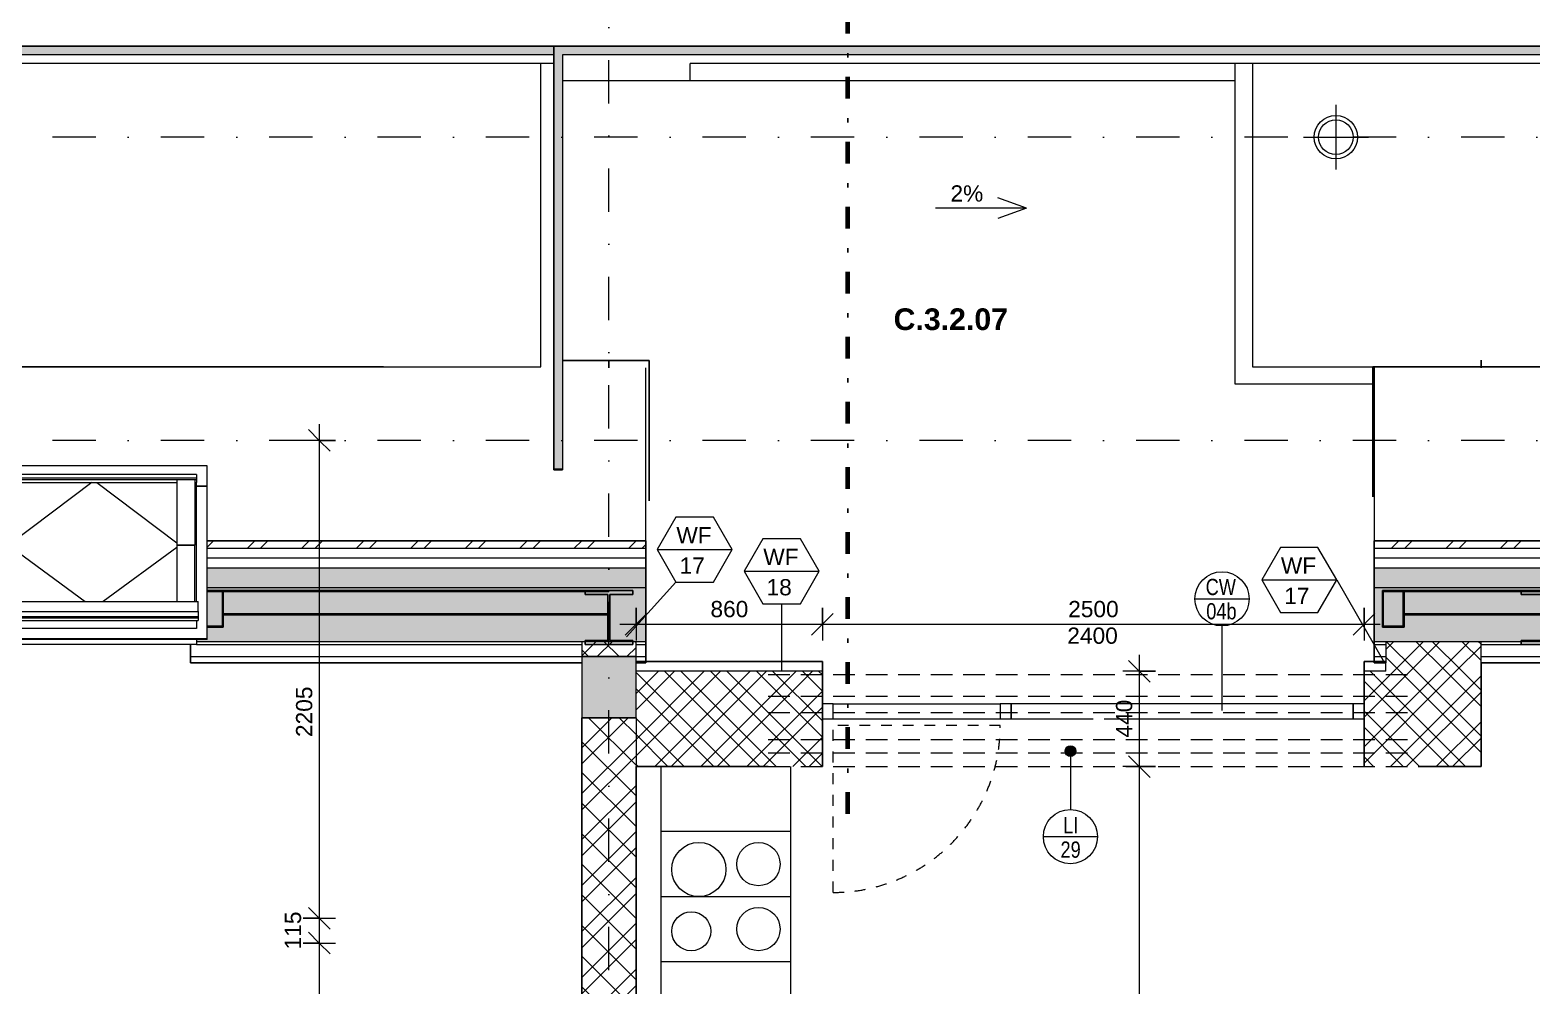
# Model space of a CAD drawing. Header units: millimetres. Extents: x -47276 to -6007, y -7799 to 11180.
# Drawn here: x -39507 to -32575, y 3730 to 8143 of the extents above; entities that cross this region are included whole.
import ezdxf

# ---------------------------------------------------------------- set-up
doc = ezdxf.new("R2010")
doc.units = ezdxf.units.MM
for name, pattern in [('HA_Dash_2mm-S1mm', [100, 50, -50]), ('HA_Dash_3mm-S1mm', [150, 100, -50]), ('HA_DashDot_10mm-S3mm', [500, 200, -150, 0, -150]), ('HA_DashDot_4mm-S1mm', [200, 100, -50, 0, -50]), ('HA_DashDot_6mm-S2mm', [300, 100, -100, 0, -100])]:
    doc.linetypes.add(name, pattern=pattern)
for name, color, linetype, lineweight in [('A-____-____-DIMS', 9, 'Continuous', 5), ('A-____-____-DIMS-50', 9, 'Continuous', 5), ('A-AREA-____-IDEN', 9, 'Continuous', 9), ('A-AREA-____-OTLN', 9, 'Continuous', 25), ('A-DETL-____-THIN', 9, 'Continuous', 9), ('A-DETL-GENF-OTLN', 9, 'Continuous', 9), ('A-DOOR-____-OTLN', 9, 'Continuous', 9), ('A-FLOR-____-MCUT', 9, 'Continuous', 25), ('A-FLOR-____-OTLN', 9, 'Continuous', 9), ('A-FLOR-HRAL-OTLN', 9, 'Continuous', 9), ('A-GENM-____-HDLN', 9, 'HA_Dash_3mm-S1mm', 9), ('A-GENM-____-IDEN', 9, 'Continuous', 9), ('A-GENM-____-OTLN', 9, 'Continuous', 9), ('A-GLAZ-____-OTLN', 9, 'Continuous', 5), ('A-GLAZ-CURT-MCUT', 9, 'Continuous', 5), ('A-GLAZ-CURT-OTLN', 9, 'Continuous', 5), ('A-GLAZ-CWMG-MCUT', 9, 'Continuous', 5), ('A-GLAZ-CWMG-OTLN', 9, 'Continuous', 5), ('A-ROOF-____-MCUT', 9, 'Continuous', 25), ('A-ROOF-____-OTLN', 9, 'Continuous', 9), ('A-ROOF-____-PATT', 9, 'Continuous', 25), ('A-WALL-____-IDEN', 9, 'Continuous', 9), ('A-WALL-____-MCUT', 9, 'Continuous', 9), ('A-WALL-____-PATT', 9, 'Continuous', 25), ('G-____-____-SYMB', 9, 'HA_DashDot_4mm-S1mm', 9), ('G-____-____-TEXT', 9, 'Continuous', 5), ('I-WALL-____-MCUT', 9, 'Continuous', 25), ('P-SANR-FIXT-OTLN', 9, 'Continuous', 9), ('Q-CASE-____-OTLN', 9, 'Continuous', 9), ('Q-SPCQ-____-OTLN', 9, 'Continuous', 9), ('S-BEAM-____-MCUT', 9, 'Continuous', 25), ('S-GRID-____-OTLN', 9, 'Continuous', 5)]:
    doc.layers.add(name, color=color, linetype=linetype, lineweight=lineweight)
doc.styles.add('Arial_1', font='arial.ttf', dxfattribs={"height": 75})
doc.styles.add('Arial_2', font='arial.ttf', dxfattribs={"width": 0.8, "height": 75})
doc.styles.add('Arial_B', font='arialbd.ttf', dxfattribs={"height": 100})
doc.dimstyles.new('Inner_Dimensions', dxfattribs={"dimscale": 304.8, "dimtxt": 76.519455, "dimasz": 0.328084, "dimexe": 0.246063, "dimexo": 0.0625, "dimgap": 0.032808, "dimtad": 1, "dimdec": 0, "dimzin": 0, "dimdsep": 46, "dimtxsty": 'Arial_1', "dimblk1": 'OBLIQUE', "dimblk2": 'OBLIQUE', "dimsah": 1, "dimcen": 0.09, "dimdle": 0.246063, "dimazin": 0, "dimtfac": 1, "dimtdec": 4, "dimtix": 1, "dimtmove": 0, "dimatfit": 3, "dimfxl": 0.246063, "dimfxlon": 1, "dimtvp": 1, "dimtolj": 1, "dimtzin": 0, "dimlwd": 9, "dimlwe": 9, "dimarcsym": 2})
doc.dimstyles.new('Inner_Dimensions_2', dxfattribs={"dimscale": 304.8, "dimtxt": 76.519455, "dimasz": 0.328084, "dimexe": 0.246063, "dimexo": 0.0625, "dimgap": 0.032808, "dimtad": 1, "dimdec": 0, "dimzin": 0, "dimdsep": 46, "dimtxsty": 'Arial_1', "dimblk1": 'OBLIQUE', "dimblk2": 'OBLIQUE', "dimsah": 1, "dimcen": 0.09, "dimdle": 0.246063, "dimazin": 0, "dimtfac": 1, "dimtdec": 4, "dimtix": 1, "dimtmove": 2, "dimatfit": 3, "dimfxl": 0.246063, "dimfxlon": 1, "dimtvp": 1, "dimtolj": 1, "dimtzin": 0, "dimlwd": 9, "dimlwe": 9, "dimarcsym": 2})
pattern_1 = [(45, (0, 0), (-106.066, 106.066), []), (45, (75, 0), (-106.066, 106.066), []), (315, (0, 0), (106.066, 106.066), []), (315, (75, 0), (106.066, 106.066), [])]
pattern_2 = [(0, (0, 0), (58.594, 33.829), [39.062, -78.125]), (120, (0, 0), (-58.593773, 33.829393), [39.062, -78.125]), (60, (0, 0), (0.000227, 67.658393), [0, -78.125, 39.062, 0])]

# ---------------------------------------------------------------- blocks, each defined once
blk = doc.blocks.new('BD Libus_IFC_ifc-1-DPS_3NP-C')
at = {"layer": 'S-BEAM-____-MCUT', "color": 7}
for p, q in [((-38614.9, 5556.1), (-38688.9, 5556.1)), ((-38688.9, 5551.5), (-38618.9, 5551.5)), ((-38618.9, 5551.5), (-38618.9, 5390.7)), ((-38614.9, 5386.2), (-38614.9, 5556.1)), ((-36834.9, 5556.1), (-38614.9, 5556.1)), ((-38614.9, 5556.1), (-38614.9, 5551.6)), ((-38614.9, 5551.6), (-36834.9, 5551.5)), ((-36724.9, 5556), (-36944.9, 5556)), ((-36944.9, 5556), (-36944.9, 5537.9)), ((-36834.9, 5551.5), (-36834.9, 5556)), ((-36724.9, 5537.9), (-36724.9, 5556)), ((-33264.9, 5556), (-33264.9, 5386.1)), ((-33164.9, 5556), (-33264.9, 5556)), ((-33260.9, 5390.7), (-33260.9, 5551.5)), ((-33260.9, 5551.5), (-33168.9, 5551.5)), ((-33168.9, 5551.5), (-33168.9, 5390.7)), ((-32519.7, 5556.1), (-33164.9, 5556.1)), ((-33164.9, 5386.1), (-33164.9, 5556)), ((-33164.9, 5556), (-33164.9, 5551.5)), ((-33164.9, 5551.5), (-32519.7, 5551.5)), ((-32404.9, 5556), (-32624.9, 5556)), ((-32624.9, 5556), (-32624.9, 5537.9)), ((-36944.9, 5537.9), (-36839.6, 5537.9)), ((-36839.6, 5537.9), (-36839.6, 5325)), ((-36830.1, 5325), (-36830.1, 5537.9)), ((-36830.1, 5537.9), (-36724.9, 5537.9)), ((-32624.9, 5537.9), (-32519.7, 5537.9)), ((-36834.9, 5447.3), (-38614.9, 5447.4)), ((-38614.9, 5447.4), (-38614.9, 5442.8)), ((-38614.9, 5442.8), (-36834.9, 5442.8)), ((-36834.9, 5442.8), (-36834.9, 5447.3)), ((-32519.7, 5447.3), (-33164.9, 5447.3)), ((-33164.9, 5447.3), (-33164.9, 5442.8)), ((-33164.9, 5442.8), (-32519.7, 5442.8)), ((-38618.9, 5390.7), (-38688.9, 5390.7)), ((-38688.9, 5386.2), (-38614.9, 5386.2)), ((-33264.9, 5386.1), (-33164.9, 5386.1)), ((-33168.9, 5390.7), (-33260.9, 5390.7)), ((-36944.9, 5325), (-36944.9, 5306.9)), ((-36839.6, 5325), (-36944.9, 5325)), ((-36944.9, 5306.9), (-36724.9, 5306.9)), ((-36724.9, 5325), (-36830.1, 5325)), ((-36724.9, 5306.9), (-36724.9, 5325)), ((-32624.9, 5325), (-32624.9, 5306.9)), ((-32519.7, 5325), (-32624.9, 5325)), ((-32624.9, 5306.9), (-32404.9, 5306.9))]:
    blk.add_line(p, q, dxfattribs=at)
blk = doc.blocks.new('Kuchyňská_linka_sporák_ADNS - 600x600x800-1423137-DPS_3NP-C')
at = {"layer": 'Q-SPCQ-____-OTLN'}
for p, q in [((600, 600), (0, 600)), ((0, 600), (0, 0)), ((600, 600), (0, 600)), ((0, 600), (0, 300)), ((600, 0), (600, 600)), ((600, 300), (600, 600)), ((0, 300), (600, 300)), ((0, 0), (600, 0))]:
    blk.add_line(p, q, dxfattribs=at)
for centre, radius in [((175, 425), 125), ((450, 450), 100), ((140, 140), 90), ((450, 150), 100)]:
    blk.add_circle(centre, radius, dxfattribs=at)
blk = doc.blocks.new('Top Rail Type - Top Rail_Internal_-1462758-DPS_3NP-C')
at = {"layer": 'A-FLOR-HRAL-OTLN'}
blk.add_hatch(color=256, dxfattribs=at).paths.add_polyline_path([(-37089.9, 8028.2), (-37089.9, 8068.2), (-45214.9, 8068.2), (-45174.9, 8028.2), (-37114.5, 8028.2)])
for p, q in [((-45214.9, 8068.2), (-37089.9, 8068.2)), ((-37089.9, 8068.2), (-37089.9, 8028.2)), ((-37089.9, 8028.2), (-45174.9, 8028.2))]:
    blk.add_line(p, q, dxfattribs=at)
blk = doc.blocks.new('Top Rail Type - Top Rail_Internal_-V5-DPS_3NP-C')
at = {"layer": 'A-FLOR-HRAL-OTLN'}
for p, q in [((-37089.9, 8068.2), (-45214.9, 8068.2)), ((-37089.9, 8028.2), (-37089.9, 8068.2)), ((-37089.9, 8028.2), (-45174.9, 8028.2))]:
    blk.add_line(p, q, dxfattribs=at)
blk = doc.blocks.new('Railing - 40 x12 mm-V6-DPS_3NP-C')
at = {"layer": 'A-FLOR-HRAL-OTLN'}
blk.add_hatch(color=256, dxfattribs=at).paths.add_polyline_path([(20, -6), (20, -3.8), (-20, -3.8), (-20, -6)])
for p, q in [((-20, -6), (-20, -3.8)), ((-20, -6), (20, -6)), ((20, -3.8), (20, -6))]:
    blk.add_line(p, q, dxfattribs=at)
blk = doc.blocks.new('Railing - Railing-1462773-DPS_3NP-C')
blk.add_blockref('Railing - 40 x12 mm-V6-DPS_3NP-C', (-37069.9, 6119.4))
blk = doc.blocks.new('Top Rail Type - Top Rail_Internal_-1462797-DPS_3NP-C')
at = {"layer": 'A-FLOR-HRAL-OTLN'}
for points in [[(-29784.9, 8028.2), (-29744.9, 8068.2), (-37089.9, 8068.2), (-37049.9, 8028.2), (-30675.8, 8028.2)], [(-37089.9, 6115.6), (-37049.9, 6115.6), (-37049.9, 8028.2), (-37089.9, 8068.2), (-37089.9, 6343.4)]]:
    blk.add_hatch(color=256, dxfattribs=at).paths.add_polyline_path(points)
for p, q in [((-37089.9, 8068.2), (-29744.9, 8068.2)), ((-37089.9, 6115.6), (-37089.9, 8068.2)), ((-29784.9, 8028.2), (-37049.9, 8028.2)), ((-37049.9, 8028.2), (-37049.9, 6115.6)), ((-37049.9, 6115.6), (-37089.9, 6115.6))]:
    blk.add_line(p, q, dxfattribs=at)
blk = doc.blocks.new('Top Rail Type - Top Rail_Internal_-V7-DPS_3NP-C')
at = {"layer": 'A-FLOR-HRAL-OTLN'}
for p, q in [((-37089.9, 8068.2), (-37089.9, 6115.6)), ((-29744.9, 8068.2), (-37089.9, 8068.2)), ((-37049.9, 8028.2), (-37049.9, 6115.6)), ((-29784.9, 8028.2), (-37049.9, 8028.2)), ((-37049.9, 6115.6), (-37089.9, 6115.6))]:
    blk.add_line(p, q, dxfattribs=at)
blk = doc.blocks.new('Casework 2 - Casework 6-1487666-DPS_3NP-C')
at = {"layer": 'Q-CASE-____-OTLN'}
for p, q in [((-36594.9, 4743.2), (-36594.9, 4442.8)), ((-35994.9, 4442.8), (-35994.9, 4743.2)), ((-36594.9, 3842.8), (-36594.9, 3053.2)), ((-35994.9, 3053.2), (-35994.9, 3842.8)), ((-36594.9, 2453.2), (-36594.9, 1853.2)), ((-35109.3, 2453.2), (-35994.9, 2453.2)), ((-36594.9, 1853.2), (-35109.3, 1853.2))]:
    blk.add_line(p, q, dxfattribs=at)
blk = doc.blocks.new('Systémový panel - Sklo-1693829-DPS_3NP-C')
at = {"layer": 'A-GLAZ-CURT-MCUT'}
for p, q in [((310.6, 0), (-789.4, 0)), ((-789.4, 0), (-789.4, -70)), ((789.4, 0), (510.7, 0)), ((789.4, -70), (789.4, 0)), ((-789.4, -70), (789.4, -70))]:
    blk.add_line(p, q, dxfattribs=at)
blk = doc.blocks.new('Obdélníková příčel - 50x70mm EXT-1501128-DPS_3NP-C')
at = {"layer": 'A-GLAZ-CWMG-MCUT'}
for p, q in [((-50, 70), (0, 70)), ((-50, 0), (-50, 70)), ((0, 70), (0, 0)), ((0, 0), (-50, 0))]:
    blk.add_line(p, q, dxfattribs=at)
blk = doc.blocks.new('Obdélníková příčel - 50x70mm EXT-1501129-DPS_3NP-C')
at = {"layer": 'A-GLAZ-CWMG-MCUT'}
for p, q in [((0, 70), (-50, 70)), ((-50, 70), (-50, 0)), ((0, 0), (0, 70)), ((-50, 0), (0, 0))]:
    blk.add_line(p, q, dxfattribs=at)
blk = doc.blocks.new('ABMV_CW_Single_Swing_Generic - Ex_Glass_SKLOPNE-1693830-DPS_3NP-C')
at = {"layer": 'A-DOOR-____-OTLN', "linetype": 'HA_Dash_2mm-S1mm', "lineweight": 5}
for p in [(385.625, 801.25), (-385.625, 30)]:
    blk.add_line(p, (385.625, 30), dxfattribs=at)
blk.add_arc((385.625, 30), 771.25, 90, 180, dxfattribs=at)
blk = doc.blocks.new('Obdélníková příčel - 50x70mm EXT-1693828-DPS_3NP-C')
at = {"layer": 'A-GLAZ-CWMG-OTLN'}
for p, q in [((-43884.9, 5033.2), (-43113.7, 5033.2)), ((-43884.9, 4963.2), (-43113.7, 4963.2))]:
    blk.add_line(p, q, dxfattribs=at)
blk = doc.blocks.new('Obdélníková příčel - 50x70mm EXT-1501126-DPS_3NP-C')
at = {"layer": 'A-GLAZ-CWMG-MCUT'}
for p, q in [((-25, 70), (25, 70)), ((-25, 0), (-25, 70)), ((25, 70), (25, 0)), ((25, 0), (-25, 0))]:
    blk.add_line(p, q, dxfattribs=at)
blk = doc.blocks.new('Roof-Windows_VELUX_GLL_1061 - PK08-1786320-DPS_3NP-C')
at = {"layer": 'A-GLAZ-____-OTLN'}
for p, q in [((-39730.9, 6131.1), (-39730.9, 6037.2)), ((-38688.9, 6131.1), (-39730.9, 6131.1)), ((-38688.9, 6037.2), (-38688.9, 6131.1)), ((-39730.9, 6037.2), (-39730.9, 5333.9)), ((-39680.9, 6037.2), (-39730.9, 6037.2)), ((-39730.9, 6037.2), (-39680.9, 6037.2)), ((-38738.9, 6091), (-39680.9, 6091)), ((-39680.9, 6090.9), (-39680.9, 6091)), ((-39680.9, 6076.8), (-39680.9, 6090.9)), ((-39680.9, 6068.2), (-39680.9, 6076.5)), ((-39680.9, 6076.5), (-38738.9, 6076.5)), ((-39680.9, 6063.2), (-39680.9, 6068.2)), ((-39680.9, 6068.2), (-38738.9, 6068.2)), ((-39680.9, 6053.5), (-39680.9, 6063.2)), ((-39680.9, 6053.5), (-39674.5, 6053.5)), ((-39680.9, 5505.5), (-39680.9, 6053.5)), ((-39674.5, 6067.3), (-39591.3, 6067.3)), ((-39674.5, 5765.2), (-39674.5, 6067.3)), ((-39591.3, 5765.2), (-39591.3, 6067.3)), ((-39591.3, 6053.5), (-38828.5, 6053.5)), ((-39221.7, 6053.5), (-39591.3, 5775.2)), ((-39198.1, 6053.5), (-38828.5, 5775.2)), ((-38828.5, 6067.3), (-38745.3, 6067.3)), ((-38828.5, 6067.3), (-38828.5, 5765.2)), ((-38745.3, 6067.3), (-38745.3, 5765.2)), ((-38745.3, 6053.5), (-38738.9, 6053.5)), ((-38738.9, 6091), (-38738.9, 6090.9)), ((-38738.9, 6090.9), (-38738.9, 6076.8)), ((-38738.9, 6076.5), (-38738.9, 6068.2)), ((-38738.9, 6068.2), (-38738.9, 6063.2)), ((-38738.9, 6063.2), (-38738.9, 6053.5)), ((-38738.9, 5505.5), (-38738.9, 6053.5)), ((-38688.9, 6037.2), (-38738.9, 6037.2)), ((-38738.9, 6037.2), (-38688.9, 6037.2)), ((-38688.9, 5333.9), (-38688.9, 6037.2)), ((-39591.3, 5765.2), (-39674.5, 5765.2)), ((-39674.5, 5765.2), (-39591.3, 5765.2)), ((-39674.5, 5765.2), (-39674.5, 5505.5)), ((-39591.3, 5505.5), (-39591.3, 5765.2)), ((-39591.3, 5754.3), (-39251.4, 5505.6)), ((-38828.5, 5754.3), (-39168.4, 5505.6)), ((-38745.3, 5765.2), (-38828.5, 5765.2)), ((-38828.5, 5765.2), (-38745.3, 5765.2)), ((-38828.5, 5765.2), (-38828.5, 5505.5)), ((-38745.3, 5505.5), (-38745.3, 5765.2)), ((-39689, 5505.5), (-38730.8, 5505.5)), ((-39689, 5505.5), (-39689, 5458.2)), ((-38730.8, 5458.2), (-38730.8, 5505.5)), ((-39689, 5458.2), (-38730.8, 5458.2)), ((-39689, 5435.8), (-39689, 5458.2)), ((-39689, 5429.2), (-39689, 5435.8)), ((-39689, 5435.8), (-38730.8, 5435.8)), ((-39689, 5417.2), (-39689, 5429.2)), ((-39689, 5429.2), (-38730.8, 5429.2)), ((-39689, 5417.2), (-38730.8, 5417.2)), ((-39680.9, 5380.9), (-39680.9, 5417.2)), ((-38738.9, 5417.2), (-38738.9, 5380.9)), ((-38730.8, 5458.2), (-38730.8, 5435.8)), ((-38730.8, 5435.8), (-38730.8, 5429.2)), ((-38730.8, 5429.2), (-38730.8, 5417.2)), ((-38738.9, 5380.9), (-39680.9, 5380.9)), ((-39730.9, 5333.9), (-38688.9, 5333.9)), ((-39730.9, 5329.5), (-39730.9, 5333.9)), ((-38688.9, 5329.5), (-39730.9, 5329.5)), ((-39680.9, 5306.4), (-39680.9, 5329.5)), ((-38738.9, 5306.4), (-39680.9, 5306.4)), ((-38738.9, 5329.5), (-38738.9, 5306.4)), ((-38688.9, 5329.5), (-38688.9, 5333.9))]:
    blk.add_line(p, q, dxfattribs=at)
blk = doc.blocks.new('TB_Porotherm KPVarioUNI_3000mm - TB_Porotherm KPVarioUNI_3000mm-1913634-DPS_3NP-C')
at = {"layer": 'A-GENM-____-HDLN'}
for p, q in [((-1500, 205), (1500, 205)), ((-1500, 105), (1500, 105)), ((-1500, 30), (1500, 30)), ((-100, 0), (100, 0)), ((-1500, -95), (1500, -95)), ((-1500, -157.5), (1500, -157.5)), ((-1500, -220), (1500, -220))]:
    blk.add_line(p, q, dxfattribs=at)
blk = doc.blocks.new('VĚNEC OSA C3 - VĚNEC OSA C3-2082209-DPS_3NP-C')
at = {"layer": 'A-FLOR-____-MCUT'}
for p, q in [((-36959.9, 5250.8), (-36959.9, 5250.1)), ((-36709.9, 5250.8), (-36959.9, 5250.8)), ((-36709.9, 5250.1), (-36709.9, 5250.8)), ((-36959.9, 4967.7), (-36709.9, 4967.7))]:
    blk.add_line(p, q, dxfattribs=at)
blk = doc.blocks.new('LV_PF_GenericSymbol - Default-2092487-DPS_3NP-C')
at = {"layer": 'P-SANR-FIXT-OTLN'}
for p, q in [((0, 150), (0, -150)), ((-150, 0), (150, 0))]:
    blk.add_line(p, q, dxfattribs=at)
for radius in [100, 80]:
    blk.add_circle((0, 0), radius, dxfattribs=at)
blk = doc.blocks.new('DIMBLOCK11-DPS_3NP-C')
at = {"layer": 'A-____-____-DIMS-50', "lineweight": 9}
for p, q in [((-34387.5, 5183.2), (-34437.5, 5233.2)), ((-34387.5, 5258.2), (-34387.5, 4743.2)), ((-34312.5, 5183.2), (-34462.5, 5183.2)), ((-34387.5, 5183.2), (-34337.5, 5133.2)), ((-34387.5, 5183.2), (-34312.5, 5183.2)), ((-34387.5, 4743.2), (-34437.5, 4793.2)), ((-34312.5, 4743.2), (-34462.5, 4743.2)), ((-34387.5, 4743.2), (-34337.5, 4693.2)), ((-34387.5, 4743.2), (-34312.5, 4743.2))]:
    blk.add_line(p, q, dxfattribs=at)
at = {"layer": 'A-____-____-DIMS-50', "color": 0, "lineweight": 9, "insert": (-34494.8, 4876.7), "char_height": 75, "width": 207.662, "attachment_point": 1, "rotation": 90, "line_spacing_factor": 0.941778, "style": 'Arial_1'}
blk.add_mtext('440', dxfattribs=at)
blk = doc.blocks.new('_Oblique')
at = {"color": 0, "linetype": 'ByBlock', "lineweight": -2}
blk.add_line((-0.5, -0.5), (0.5, 0.5), dxfattribs=at)
blk = doc.blocks.new('DIMBLOCK12-DPS_3NP-C')
at = {"layer": 'A-____-____-DIMS-50', "lineweight": 9}
for p, q in [((-34387.5, 4743.2), (-34437.5, 4793.2)), ((-34312.5, 4743.2), (-34462.5, 4743.2)), ((-34387.5, 4743.2), (-34387.5, 1738.2)), ((-34387.5, 4743.2), (-34337.5, 4693.2)), ((-34387.5, 4743.2), (-34312.5, 4743.2)), ((-34312.5, 1738.2), (-34462.5, 1738.2)), ((-34387.5, 1738.2), (-34437.5, 1788.2)), ((-34387.5, 1738.2), (-34337.5, 1688.2)), ((-34387.5, 1738.2), (-34312.5, 1738.2))]:
    blk.add_line(p, q, dxfattribs=at)
at = {"layer": 'A-____-____-DIMS-50', "color": 0, "lineweight": 9, "insert": (-34494.8, 3125.3), "char_height": 75, "width": 276.883, "attachment_point": 1, "rotation": 90, "line_spacing_factor": 0.941778, "style": 'Arial_1'}
blk.add_mtext('3005', dxfattribs=at)
blk = doc.blocks.new('DIMBLOCK111-DPS_3NP-C')
at = {"layer": 'A-____-____-DIMS-50', "lineweight": 9}
for p, q in [((-38171.7, 6323.2), (-38171.7, 4043.2)), ((-38096.7, 6248.2), (-38246.7, 6248.2)), ((-38171.7, 6248.2), (-38221.7, 6298.2)), ((-38171.7, 6248.2), (-38121.7, 6198.2)), ((-38171.7, 6248.2), (-38096.7, 6248.2)), ((-38171.7, 4043.2), (-38221.7, 4093.2)), ((-38246.7, 4043.2), (-38096.7, 4043.2)), ((-38171.7, 4043.2), (-38246.7, 4043.2)), ((-38171.7, 4043.2), (-38121.7, 3993.2))]:
    blk.add_line(p, q, dxfattribs=at)
at = {"layer": 'A-____-____-DIMS-50', "color": 0, "lineweight": 9, "insert": (-38279.1, 4879.4), "char_height": 75, "width": 276.883, "attachment_point": 1, "rotation": 90, "line_spacing_factor": 0.941778, "style": 'Arial_1'}
blk.add_mtext('2205', dxfattribs=at)
blk = doc.blocks.new('DIMBLOCK112-DPS_3NP-C')
at = {"layer": 'A-____-____-DIMS-50', "lineweight": 9}
for p, q in [((-38171.7, 4043.2), (-38221.7, 4093.2)), ((-38246.7, 4043.2), (-38096.7, 4043.2)), ((-38171.7, 4043.2), (-38246.7, 4043.2)), ((-38171.7, 4043.2), (-38171.7, 3928.2)), ((-38171.7, 4043.2), (-38121.7, 3993.2)), ((-38171.7, 3928.2), (-38221.7, 3978.2)), ((-38246.7, 3928.2), (-38096.7, 3928.2)), ((-38171.7, 3928.2), (-38246.7, 3928.2)), ((-38171.7, 3928.2), (-38121.7, 3878.2))]:
    blk.add_line(p, q, dxfattribs=at)
at = {"layer": 'A-____-____-DIMS-50', "color": 0, "lineweight": 9, "insert": (-38330.9, 3899.2), "char_height": 75, "width": 207.662, "attachment_point": 1, "rotation": 90, "line_spacing_factor": 0.941778, "style": 'Arial_1'}
blk.add_mtext('115', dxfattribs=at)
blk = doc.blocks.new('DIMBLOCK113-DPS_3NP-C')
at = {"layer": 'A-____-____-DIMS-50', "lineweight": 9}
for p, q in [((-38171.7, 3928.2), (-38221.7, 3978.2)), ((-38246.7, 3928.2), (-38096.7, 3928.2)), ((-38171.7, 3928.2), (-38246.7, 3928.2)), ((-38171.7, 3928.2), (-38171.7, 1738.2)), ((-38171.7, 3928.2), (-38121.7, 3878.2)), ((-38096.7, 1738.2), (-38246.7, 1738.2)), ((-38171.7, 1738.2), (-38221.7, 1788.2)), ((-38171.7, 1738.2), (-38121.7, 1688.2)), ((-38171.7, 1738.2), (-38096.7, 1738.2))]:
    blk.add_line(p, q, dxfattribs=at)
at = {"layer": 'A-____-____-DIMS-50', "color": 0, "lineweight": 9, "insert": (-38279.1, 2717.8), "char_height": 75, "width": 276.883, "attachment_point": 1, "rotation": 90, "line_spacing_factor": 0.941778, "style": 'Arial_1'}
blk.add_mtext('2190', dxfattribs=at)
blk = doc.blocks.new('DIMBLOCK161-DPS_3NP-C')
at = {"layer": 'A-____-____-DIMS-50', "lineweight": 9}
for p, q in [((-36709.9, 5475.1), (-36709.9, 5325.1)), ((-36709.9, 5400.1), (-36709.9, 5475.1)), ((-36709.9, 5400.1), (-36659.9, 5450.1)), ((-35849.9, 5475.1), (-35849.9, 5325.1)), ((-35849.9, 5400.1), (-35849.9, 5475.1)), ((-35849.9, 5400.1), (-35799.9, 5450.1)), ((-36784.9, 5400.1), (-35849.9, 5400.1)), ((-36709.9, 5400.1), (-36759.9, 5350.1)), ((-35849.9, 5400.1), (-35899.9, 5350.1))]:
    blk.add_line(p, q, dxfattribs=at)
at = {"layer": 'A-____-____-DIMS-50', "color": 0, "lineweight": 9, "insert": (-36366.4, 5507.5), "char_height": 75, "width": 207.662, "attachment_point": 1, "line_spacing_factor": 0.941778, "style": 'Arial_1'}
blk.add_mtext('860', dxfattribs=at)
blk = doc.blocks.new('DIMBLOCK162-DPS_3NP-C')
at = {"layer": 'A-____-____-DIMS-50', "lineweight": 9}
for p, q in [((-35849.9, 5475.1), (-35849.9, 5325.1)), ((-35849.9, 5400.1), (-35849.9, 5475.1)), ((-35849.9, 5400.1), (-35799.9, 5450.1)), ((-33349.9, 5475.1), (-33349.9, 5325.1)), ((-33349.9, 5400.1), (-33349.9, 5475.1)), ((-33349.9, 5400.1), (-33299.9, 5450.1)), ((-35849.9, 5400.1), (-35899.9, 5350.1)), ((-35849.9, 5400.1), (-33274.9, 5400.1)), ((-33349.9, 5400.1), (-33399.9, 5350.1))]:
    blk.add_line(p, q, dxfattribs=at)
at = {"layer": 'A-____-____-DIMS-50', "color": 0, "lineweight": 9, "insert": (-34715.3, 5507.5), "char_height": 75, "width": 276.883, "attachment_point": 1, "line_spacing_factor": 0.941778, "style": 'Arial_1'}
blk.add_mtext('2500', dxfattribs=at)
blk = doc.blocks.new('HA_TAG_cWA - Default-922888-DPS_3NP-C')
at = {"layer": 'A-WALL-____-IDEN'}
blk.add_line((-2.5, 0), (2.5, 0), dxfattribs=at)
blk.add_circle((0, 0), 2.5, dxfattribs=at)
blk = doc.blocks.new('HA_TAG_GM_Products - Generic-588599-DPS_3NP-C')
at = {"layer": 'A-GENM-____-IDEN'}
blk.add_line((-2.5, 0), (2.5, 0), dxfattribs=at)
blk.add_circle((0, 0), 2.5, dxfattribs=at)

msp = doc.modelspace()

# ---------------------------------------------------------------- hatches: boundary and pattern name
at = {"layer": 'A-DETL-GENF-OTLN'}
msp.add_hatch(color=254, dxfattribs=at).paths.add_polyline_path([(-36709.9, 4968.2), (-36709.9, 5250.1), (-36959.9, 5250.1), (-36959.9, 4968.2)])
at = {"layer": 'A-GENM-____-IDEN'}
h = msp.add_hatch(color=256, dxfattribs=at)
edge = h.paths.add_edge_path()
edge.add_arc((-34704.9, 4814.2), 25, 0, 360)
at = {"layer": 'A-ROOF-____-PATT', "lineweight": 5}
h = msp.add_hatch(dxfattribs=at)
h.set_pattern_fill('FP_5', color=256, style=0, pattern_type=2)
h.set_pattern_definition([(45, (0, 0), (-125.7236, 125.7236), []), (45, (0, 190.5), (-125.7236, 125.7236), [])])
h.paths.add_polyline_path([(-45274.9, 5751.4), (-44789.9, 5751.4), (-44789.9, 5785.4), (-45274.9, 5785.4)])
h.paths.add_polyline_path([(-22994.9, 5751.4), (-22994.9, 5785.4), (-26788.9, 5785.4), (-26788.9, 5751.4), (-23029.7, 5751.4)])
h.paths.add_polyline_path([(-41387.4, 5751.4), (-39730.9, 5751.4), (-39730.9, 5785.4), (-41387.4, 5785.4)])
h.paths.add_polyline_path([(-38688.9, 5751.4), (-36664.9, 5751.4), (-36664.9, 5785.4), (-38688.9, 5785.4), (-38688.9, 5784.2)])
h.paths.add_polyline_path([(-27830.9, 5751.4), (-27830.9, 5785.4), (-31288.9, 5785.4), (-31288.9, 5751.4), (-27858.8, 5751.4)])
h.paths.add_polyline_path([(-33302.4, 5751.4), (-32330.9, 5751.4), (-32330.9, 5785.4), (-33302.4, 5785.4)])
h = msp.add_hatch(dxfattribs=at)
h.set_pattern_fill('FP_2', color=256, style=0, pattern_type=2)
h.set_pattern_definition(pattern_2)
h.paths.add_polyline_path([(-45274.9, 5570.2), (-44789.9, 5570.2), (-44789.9, 5660.8), (-45274.9, 5660.8)])
h.paths.add_polyline_path([(-23029.7, 5570.2), (-22994.9, 5570.2), (-22994.9, 5660.8), (-26788.9, 5660.8), (-26788.9, 5570.2), (-23432.1, 5570.2)])
h.paths.add_polyline_path([(-41387.4, 5570.2), (-39730.9, 5570.2), (-39730.9, 5660.8), (-41387.4, 5660.8)])
h.paths.add_polyline_path([(-38688.9, 5570.2), (-36664.9, 5570.2), (-36664.9, 5660.8), (-38688.9, 5660.8), (-38688.9, 5657.5)])
h.paths.add_polyline_path([(-27830.9, 5570.2), (-27830.9, 5660.8), (-31288.9, 5660.8), (-31288.9, 5570.2), (-27858.8, 5570.2)])
h.paths.add_polyline_path([(-33302.4, 5570.2), (-32330.9, 5570.2), (-32330.9, 5660.8), (-33302.4, 5660.8)])
h = msp.add_hatch(dxfattribs=at)
h.set_pattern_fill('FP_2', color=256, style=0, pattern_type=2)
h.set_pattern_definition(pattern_2)
h.paths.add_polyline_path([(-32330.9, 5321), (-32280.9, 5321), (-32280.9, 5329.5), (-32330.9, 5329.5), (-32330.9, 5570.2), (-33302.4, 5570.2), (-33302.4, 5321), (-32344.6, 5321)])
h.paths.add_polyline_path([(-22994.9, 5321), (-22994.9, 5570.2), (-26788.9, 5570.2), (-26788.9, 5329.5), (-26838.9, 5329.5), (-26838.9, 5321), (-23029.7, 5321)])
h.paths.add_polyline_path([(-45163, 5321), (-44789.9, 5321), (-44789.9, 5570.2), (-45274.9, 5570.2), (-45274.9, 5321)])
h.paths.add_polyline_path([(-41334.9, 5321), (-39680.9, 5321), (-39680.9, 5329.5), (-39730.9, 5329.5), (-39730.9, 5570.2), (-41387.4, 5570.2), (-41387.4, 5321), (-41379.9, 5321)])
h.paths.add_polyline_path([(-38738.9, 5321), (-36664.9, 5321), (-36664.9, 5570.2), (-38688.9, 5570.2), (-38688.9, 5329.5), (-38738.9, 5329.5)])
h.paths.add_polyline_path([(-27780.9, 5321), (-27780.9, 5329.5), (-27830.9, 5329.5), (-27830.9, 5570.2), (-31288.9, 5570.2), (-31288.9, 5329.5), (-31338.9, 5329.5), (-31338.9, 5321), (-27830.9, 5321)])
at = {"layer": 'A-WALL-____-PATT', "lineweight": 5}
h = msp.add_hatch(dxfattribs=at)
h.set_pattern_fill('FP_1', color=256, style=0, pattern_type=2)
h.set_pattern_definition([(45, (0, 0), (-106.066, 106.066), []), (45, (75, 0), (-106.066, 106.066), []), (315, (0, 0), (70.71068, 70.71068), [])])
h.paths.add_polyline_path([(-36959.9, -476.8), (-36709.9, -476.8), (-36709.9, 4968.2), (-36959.9, 4968.2), (-36959.9, 5250.1), (-36959.9, 5250.3), (-36959.9, -71.2)])
h.paths.add_polyline_path([(-36959.9, 5250.3), (-36709.9, 5250.3), (-36709.9, 5321), (-36959.9, 5321), (-36959.9, 5274.3)])
h = msp.add_hatch(dxfattribs=at)
h.set_pattern_fill('FP_3', color=256, style=0, pattern_type=2)
h.set_pattern_definition(pattern_1)
h.paths.add_polyline_path([(-32809.9, 5183.2), (-32809.9, 5321), (-33249.9, 5321), (-33249.9, 5183.2)])
h = msp.add_hatch(dxfattribs=at)
h.set_pattern_fill('FP_3', color=256, style=0, pattern_type=2)
h.set_pattern_definition(pattern_1)
h.paths.add_polyline_path([(-32809.9, 4743.2), (-32809.9, 5183.2), (-33349.9, 5183.2), (-33349.9, 4743.2)])
h.paths.add_polyline_path([(-35849.9, 4743.2), (-35849.9, 5183.2), (-36709.9, 5183.2), (-36709.9, 4743.2), (-36309.7, 4743.2)])

# ---------------------------------------------------------------- linework, layer by layer
at = {"layer": 'A-AREA-____-OTLN'}
for p, q in [((-41394.9, 6588.2), (-37874.9, 6588.2)), ((-37049.9, 6616.8), (-36649.9, 6616.8)), ((-36834.9, 6583), (-36834.9, 6618.2)), ((-36649.9, 6616.8), (-36649.9, 5969)), ((-33309.9, 5988.2), (-33309.9, 6588.2)), ((-33309.9, 6588.2), (-29784.9, 6588.2)), ((-32809.9, 6583), (-32809.9, 6618.2))]:
    msp.add_line(p, q, dxfattribs=at)
at = {"layer": 'A-DETL-____-THIN'}
for p, q in [((-34907.7, 7321.1), (-35039.3, 7368.9)), ((-34907.7, 7321.1), (-35327.7, 7321.1)), ((-34907.7, 7321.1), (-35039.3, 7273.2)), ((-36525.7, 5894.2), (-36612.3, 5744.2)), ((-36352.5, 5894.2), (-36525.7, 5894.2)), ((-36265.9, 5744.2), (-36352.5, 5894.2)), ((-36124.5, 5794.4), (-36211.1, 5644.4)), ((-35951.3, 5794.4), (-36124.5, 5794.4)), ((-35864.7, 5644.4), (-35951.3, 5794.4)), ((-33735.7, 5754.2), (-33822.3, 5604.2)), ((-33562.5, 5754.2), (-33735.7, 5754.2)), ((-33475.9, 5604.2), (-33562.5, 5754.2)), ((-36612.3, 5744.2), (-36525.7, 5594.2)), ((-36612.3, 5744.2), (-36265.9, 5744.2)), ((-36352.5, 5594.2), (-36265.9, 5744.2)), ((-36211.1, 5644.4), (-36124.5, 5494.4)), ((-36211.1, 5644.4), (-35864.7, 5644.4)), ((-35951.3, 5494.4), (-35864.7, 5644.4)), ((-36525.7, 5594.2), (-36753.2, 5341.6)), ((-36525.7, 5594.2), (-36352.5, 5594.2)), ((-33822.3, 5604.2), (-33735.7, 5454.2)), ((-33822.3, 5604.2), (-33475.9, 5604.2)), ((-33562.5, 5454.2), (-33475.9, 5604.2)), ((-33475.9, 5604.2), (-33254.9, 5221.5)), ((-36124.5, 5494.4), (-35951.3, 5494.4)), ((-36037.9, 5494.4), (-36037.9, 5183.2)), ((-33735.7, 5454.2), (-33562.5, 5454.2)), ((-36709.9, 5250.1), (-36959.9, 5250.1)), ((-36959.9, 5250.1), (-36959.9, 4968.2)), ((-36709.9, 4968.2), (-36709.9, 5250.1)), ((-36959.9, 4968.2), (-36709.9, 4968.2))]:
    msp.add_line(p, q, dxfattribs=at)
at = {"layer": 'A-FLOR-____-OTLN'}
for p, q in [((-37089.9, 7988.2), (-45174.9, 7988.2)), ((-37149.9, 6588.2), (-37149.9, 7988.2)), ((-36459.9, 7908.2), (-36459.9, 7988.2)), ((-33944.9, 7988.2), (-36459.9, 7988.2)), ((-29810.3, 7988.2), (-33944.9, 7988.2)), ((-33944.9, 6508.2), (-33944.9, 7988.2)), ((-33864.9, 7988.2), (-33864.9, 6588.2)), ((-33944.9, 7908.2), (-37049.9, 7908.2)), ((-41939.9, 6588.2), (-37149.9, 6588.2)), ((-33864.9, 6588.2), (-29810.3, 6588.2)), ((-33302.4, 6508.2), (-33944.9, 6508.2))]:
    msp.add_line(p, q, dxfattribs=at)
at = {"layer": 'A-GENM-____-IDEN'}
msp.add_line((-34704.9, 4814.2), (-34704.9, 4544.8), dxfattribs=at)
msp.add_circle((-34704.9, 4814.2), 25, dxfattribs=at)
at = {"layer": 'A-ROOF-____-MCUT'}
for p, q in [((-36664.9, 5785.4), (-38688.9, 5785.4)), ((-36664.9, 5221.9), (-36664.9, 5785.4)), ((-32330.9, 5785.4), (-33302.4, 5785.4)), ((-33302.4, 5785.4), (-33302.4, 5221.9)), ((-38766.2, 5306.4), (-38766.2, 5221.9)), ((-38766.2, 5221.9), (-36959.9, 5221.9)), ((-36709.9, 5221.9), (-36664.9, 5221.9)), ((-33302.4, 5221.9), (-33249.9, 5221.9)), ((-32809.9, 5221.9), (-32253.6, 5221.9))]:
    msp.add_line(p, q, dxfattribs=at)
at = {"layer": 'A-ROOF-____-MCUT', "lineweight": 9}
for p, q in [((-38688.9, 5751.4), (-36664.9, 5751.4)), ((-38688.9, 5706.1), (-36664.9, 5706.1)), ((-33302.4, 5751.4), (-32330.9, 5751.4)), ((-33302.4, 5706.1), (-32330.9, 5706.1)), ((-38688.9, 5660.8), (-36664.9, 5660.8)), ((-33302.4, 5660.8), (-32330.9, 5660.8)), ((-38688.9, 5570.2), (-36664.9, 5570.2)), ((-33302.4, 5570.2), (-32330.9, 5570.2)), ((-38738.9, 5321), (-36664.9, 5321)), ((-38738.9, 5306.9), (-36959.9, 5306.9)), ((-36709.9, 5306.9), (-36664.9, 5306.9)), ((-33302.4, 5321), (-32280.9, 5321)), ((-33302.4, 5306.9), (-33249.9, 5306.9)), ((-32809.9, 5306.9), (-32280.9, 5306.9)), ((-38766.2, 5250.3), (-36959.9, 5250.3)), ((-36709.9, 5250.3), (-36664.9, 5250.3)), ((-33302.4, 5250.3), (-33249.9, 5250.3)), ((-32809.9, 5250.3), (-32253.6, 5250.3))]:
    msp.add_line(p, q, dxfattribs=at)
at = {"layer": 'A-ROOF-____-OTLN'}
for p, q in [((-36664.9, 5785.4), (-36664.9, 6583)), ((-33302.4, 6583), (-33302.4, 5785.4))]:
    msp.add_line(p, q, dxfattribs=at)
at = {"layer": 'A-WALL-____-IDEN'}
msp.add_line((-34005.2, 5002.3), (-34005.2, 5392.1), dxfattribs=at)
at = {"layer": 'A-WALL-____-MCUT'}
for p, q in [((-36959.9, 5321), (-36959.9, 5250.3)), ((-36709.9, 5250.3), (-36709.9, 5321)), ((-33249.9, 5321), (-33249.9, 5228.2)), ((-32809.9, 5221.9), (-32809.9, 5321)), ((-33249.9, 5183.2), (-33249.9, 5221.9)), ((-35849.9, 5183.2), (-36709.9, 5183.2)), ((-33249.9, 5183.2), (-33349.9, 5183.2)), ((-36709.9, 4968.2), (-36709.9, 4743.2))]:
    msp.add_line(p, q, dxfattribs=at)
at = {"layer": 'A-WALL-____-MCUT', "lineweight": 25}
for p, q in [((-35849.9, 5228.2), (-36709.9, 5228.2)), ((-35849.9, 4743.2), (-35849.9, 5228.2)), ((-33349.9, 5228.2), (-33349.9, 4743.2)), ((-33249.9, 5228.2), (-33349.9, 5228.2)), ((-33249.9, 5221.9), (-33249.9, 5228.2)), ((-32809.9, 4743.2), (-32809.9, 5221.9)), ((-36709.9, 4743.2), (-36100, 4743.2)), ((-33099.9, 4743.2), (-32809.9, 4743.2))]:
    msp.add_line(p, q, dxfattribs=at)
at = {"layer": 'G-____-____-SYMB', "linetype": 'HA_DashDot_6mm-S2mm', "lineweight": 100}
msp.add_line((-35731.9, 4525.2), (-35731.9, 9008.4), dxfattribs=at)
at = {"layer": 'I-WALL-____-MCUT'}
for p, q in [((-36959.9, 4968.2), (-36959.9, 1738.2)), ((-36709.9, 1738.2), (-36709.9, 4743.2))]:
    msp.add_line(p, q, dxfattribs=at)
at = {"layer": 'S-GRID-____-OTLN', "linetype": 'HA_DashDot_10mm-S3mm', "lineweight": 9}
for p, q in [((-36834.9, -6198.9), (-36834.9, 9580.2)), ((-22199.7, 7648.2), (-45676.5, 7648.2)), ((-22199.7, 6248.2), (-45676.5, 6248.2))]:
    msp.add_line(p, q, dxfattribs=at)

# ---------------------------------------------------------------- block references
at = {"lineweight": 5}
msp.add_blockref('BD Libus_IFC_ifc-1-DPS_3NP-C', (0, 0), dxfattribs=at)
at = {"layer": 'A-DOOR-____-OTLN', "rotation": 180}
msp.add_blockref('ABMV_CW_Single_Swing_Generic - Ex_Glass_SKLOPNE-1693830-DPS_3NP-C', (-35414.3, 4963.2), dxfattribs=at)
at = {"layer": 'A-FLOR-____-OTLN'}
msp.add_blockref('VĚNEC OSA C3 - VĚNEC OSA C3-2082209-DPS_3NP-C', (0, 0), dxfattribs=at)
at = {"layer": 'A-FLOR-HRAL-OTLN'}
for name in ['Top Rail Type - Top Rail_Internal_-1462758-DPS_3NP-C', 'Top Rail Type - Top Rail_Internal_-V5-DPS_3NP-C', 'Top Rail Type - Top Rail_Internal_-1462797-DPS_3NP-C', 'Top Rail Type - Top Rail_Internal_-V7-DPS_3NP-C', 'Railing - Railing-1462773-DPS_3NP-C']:
    msp.add_blockref(name, (0, 0), dxfattribs=at)
at = {"layer": 'A-GENM-____-IDEN', "xscale": 49.99999999999998, "yscale": 49.99999999999998, "zscale": 49.99999999999998}
msp.add_blockref('HA_TAG_GM_Products - Generic-588599-DPS_3NP-C', (-34704.9, 4419.8), dxfattribs=at)
at = {"layer": 'A-GENM-____-OTLN'}
msp.add_blockref('TB_Porotherm KPVarioUNI_3000mm - TB_Porotherm KPVarioUNI_3000mm-1913634-DPS_3NP-C', (-34599.9, 4963.2), dxfattribs=at)
at = {"layer": 'A-GLAZ-____-OTLN'}
msp.add_blockref('Roof-Windows_VELUX_GLL_1061 - PK08-1786320-DPS_3NP-C', (0, 0), dxfattribs=at)
at = {"layer": 'A-GLAZ-CURT-OTLN', "rotation": 180}
msp.add_blockref('Systémový panel - Sklo-1693829-DPS_3NP-C', (-34189.3, 4963.2), dxfattribs=at)
at = {"layer": 'A-GLAZ-CWMG-OTLN', "extrusion": (0, 0, -1)}
for name, p in [('Obdélníková příčel - 50x70mm EXT-1501128-DPS_3NP-C', (35849.9, 4963.2)), ('Obdélníková příčel - 50x70mm EXT-1501126-DPS_3NP-C', (35003.7, 4963.2))]:
    msp.add_blockref(name, p, dxfattribs=at)
at = {"layer": 'A-GLAZ-CWMG-OTLN'}
for name, p in [('Obdélníková příčel - 50x70mm EXT-1693828-DPS_3NP-C', (8085, 0)), ('Obdélníková příčel - 50x70mm EXT-1501129-DPS_3NP-C', (-33349.9, 4963.2))]:
    msp.add_blockref(name, p, dxfattribs=at)
at = {"layer": 'A-WALL-____-IDEN', "xscale": 49.99999999999998, "yscale": 49.99999999999998, "zscale": 49.99999999999998}
msp.add_blockref('HA_TAG_cWA - Default-922888-DPS_3NP-C', (-34005.2, 5517.1), dxfattribs=at)
at = {"layer": 'P-SANR-FIXT-OTLN'}
msp.add_blockref('LV_PF_GenericSymbol - Default-2092487-DPS_3NP-C', (-33479.9, 7648.2), dxfattribs=at)
at = {"layer": 'Q-CASE-____-OTLN'}
msp.add_blockref('Casework 2 - Casework 6-1487666-DPS_3NP-C', (0, 0), dxfattribs=at)
at = {"layer": 'Q-SPCQ-____-OTLN'}
msp.add_blockref('Kuchyňská_linka_sporák_ADNS - 600x600x800-1423137-DPS_3NP-C', (-36594.9, 3842.8), dxfattribs=at)

# ---------------------------------------------------------------- texts
at = {"layer": 'A-AREA-____-IDEN', "lineweight": 5, "insert": (-35521.1, 6858), "char_height": 100, "width": 653.375, "attachment_point": 1, "style": 'Arial_B'}
msp.add_mtext('C.3.2.07', dxfattribs=at)
at = {"layer": 'A-GENM-____-IDEN', "lineweight": 5, "char_height": 75, "attachment_point": 1, "style": 'Arial_2'}
for s, insert, width in [('LI', (-34738.7, 4509.9), 86.582), ('29', (-34750.7, 4397.2), 115.443)]:
    msp.add_mtext(s, dxfattribs=dict(at, insert=insert, width=width))
at = {"layer": 'A-WALL-____-IDEN', "lineweight": 5, "char_height": 75, "attachment_point": 1}
for s, insert, width, style in [('CW', (-34080.8, 5609.5), 176.371, 'Arial_2'), ('04b', (-34078, 5497.6), 169.958, 'Arial_2'), ('2400', (-34719.4, 5384.8), 288.607, 'Arial_1')]:
    msp.add_mtext(s, dxfattribs=dict(at, insert=insert, width=width, style=style))
at = {"layer": 'G-____-____-TEXT', "color": 7, "lineweight": 9, "char_height": 75, "attachment_point": 1, "style": 'Arial_1'}
for s, insert, width in [('2%', (-35258.5, 7425.9), 184.388), ('WF', (-36523.7, 5848.2), 208.439), ('17', (-36508.7, 5708.2), 144.304), ('WF', (-36122.5, 5748.4), 208.439), ('WF', (-33733.7, 5708.2), 208.439), ('18', (-36107.5, 5608.4), 144.304), ('17', (-33718.7, 5568.2), 144.304)]:
    msp.add_mtext(s, dxfattribs=dict(at, insert=insert, width=width))

# ---------------------------------------------------------------- dimensions: what is measured, and where the dimension line sits
at = {"layer": 'A-____-____-DIMS', "lineweight": 9}
for base, p1, p2, override, picture, middle in [((-38171.7, 4043.2), (-38096.7, 6248.2), (-38246.7, 4043.2), {"dimpost": '<>', "dimfxl": 2210.096152}, 'DIMBLOCK111-DPS_3NP-C', (-38229.1, 5017.8)), ((-38171.7, 3928.2), (-38246.7, 4043.2), (-38246.7, 3928.2), {"dimpost": '<>', "dimfxl": 115}, 'DIMBLOCK112-DPS_3NP-C', (-38280.9, 4003))]:
    dim = msp.add_linear_dim(base=base, p1=p1, p2=p2, angle=90, dimstyle='Inner_Dimensions_2', override=override, dxfattribs=at)
    dim.commit()
    dim.dimension.update_dxf_attribs({"geometry": picture, "text_midpoint": middle, "dimtype": 160, "text_rotation": 90})
for base, p1, p2, override, picture, middle in [((-35849.9, 5400.1), (-36709.9, 5475.1), (-35849.9, 5475.1), {"dimpost": '<>', "dimfxl": 860}, 'DIMBLOCK161-DPS_3NP-C', (-36279.9, 5448.4)), ((-33349.9, 5400.1), (-35849.9, 5475.1), (-33349.9, 5475.1), {"dimpost": '<>', "dimfxl": 2500}, 'DIMBLOCK162-DPS_3NP-C', (-34599.9, 5448.4))]:
    dim = msp.add_linear_dim(base=base, p1=p1, p2=p2, dimstyle='Inner_Dimensions', override=override, dxfattribs=at)
    dim.commit()
    dim.dimension.update_dxf_attribs({"geometry": picture, "text_midpoint": middle})
for base, p1, p2, override, picture, middle in [((-34387.5, 4743.2), (-34312.5, 5183.2), (-34312.5, 4743.2), {"dimpost": '<>', "dimfxl": 440}, 'DIMBLOCK11-DPS_3NP-C', (-34435.8, 4963.2)), ((-34387.5, 1738.2), (-34312.5, 4743.2), (-34312.5, 1738.2), {"dimpost": '<>', "dimfxl": 3005}, 'DIMBLOCK12-DPS_3NP-C', (-34435.8, 3240.7)), ((-38171.7, 1738.2), (-38246.7, 3928.2), (-38096.7, 1738.2), {"dimpost": '<>', "dimfxl": 2195.130976}, 'DIMBLOCK113-DPS_3NP-C', (-38220, 2833.2))]:
    dim = msp.add_linear_dim(base=base, p1=p1, p2=p2, angle=90, dimstyle='Inner_Dimensions', override=override, dxfattribs=at)
    dim.commit()
    dim.dimension.update_dxf_attribs({"geometry": picture, "text_midpoint": middle})

doc.saveas('drawing.dxf')
